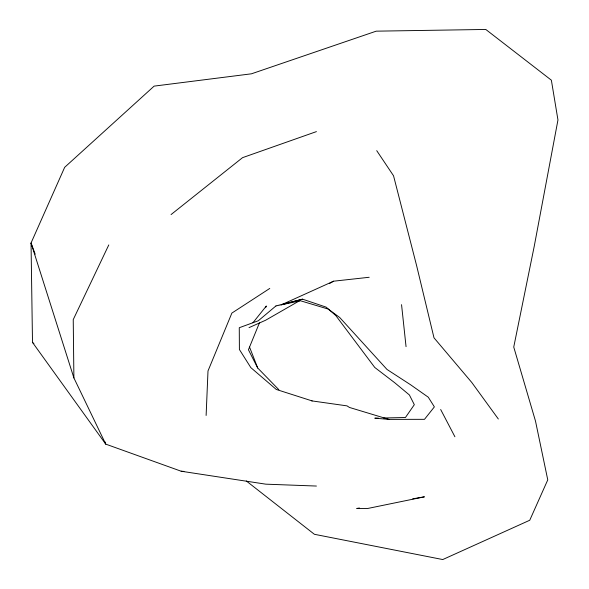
<?xml version="1.0" encoding="UTF-8"?>
<svg xmlns="http://www.w3.org/2000/svg" width="589" height="589" viewBox="0 0 589 589"><rect width="100%" height="100%" fill="white"/><g stroke="black" fill="none" stroke-linecap="round" stroke-linejoin="round"><path stroke-width="0.88" d="M206.121 415.459L207.998 370.96L231.867 313.09L269.777 288.433M259.447 322.846L248.433 349.778L257.71 368.007L278.884 389.734M265.639 307.701L266.331 306.015L252.924 322.757M108.788 244.928L73.235 319.613L73.897 377.924L105.74 444.121L181.176 471.229L265.794 484.165L316.433 486.05M275.954 305.927L258.313 320.762L239.267 327.727L239.399 349.505L250.848 367.639L276.278 389.454L312.17 400.94L347.024 405.873L349.446 407.448L388.895 419.375L424.492 419.331L434.373 406.881L428.284 397.207L410.666 384.816L387.01 369.458L339.75 317.537L328.213 309.07L300.464 300.765L275.954 305.927L302.518 299.168L326.122 307.127L335.774 315.527L374.773 367.47L394.637 382.673L409.399 394.961L414.325 404.687L405.431 417.513L383.807 417.984M171.06 214.565L242.543 157.661L316.426 131.612M299.587 300.721L265.624 320.232L249.014 327.639M329.604 283.471L333.551 281.203L369.185 277.272M333.551 281.203L281.27 304.844L302.518 299.168M359.445 507.998L356.735 508.462L367.919 508.432L424.441 496.821L412.705 498.839M378.403 418.102L374.803 418.183L388.895 419.375M181.176 471.229L183.923 471.399M311.633 400.778L312.17 400.94M246.298 480.963L314.393 534.289L442.759 559.55L529.747 520.249L547.763 479.88L535.511 421.135L513.748 347.046L534.267 246.114L557.96 119.965L551.37 80.192L485.778 29.45L376.202 31.165L251.451 73.809L154.127 86.119L64.665 167.313L31.04 243.014L32.498 342.408L105.74 444.121L104.783 441.544M32.498 342.408L33.904 343.601M498.331 419L471.774 382.467L433.997 337.821L416.607 265.602L393.54 175.78L376.724 150.659M440.668 409.51L454.914 436.773M249.545 347.061L257.71 368.007M35.193 254.183L31.04 243.014L73.897 377.924M401.551 304.66L406.049 346.656"/></g></svg>
